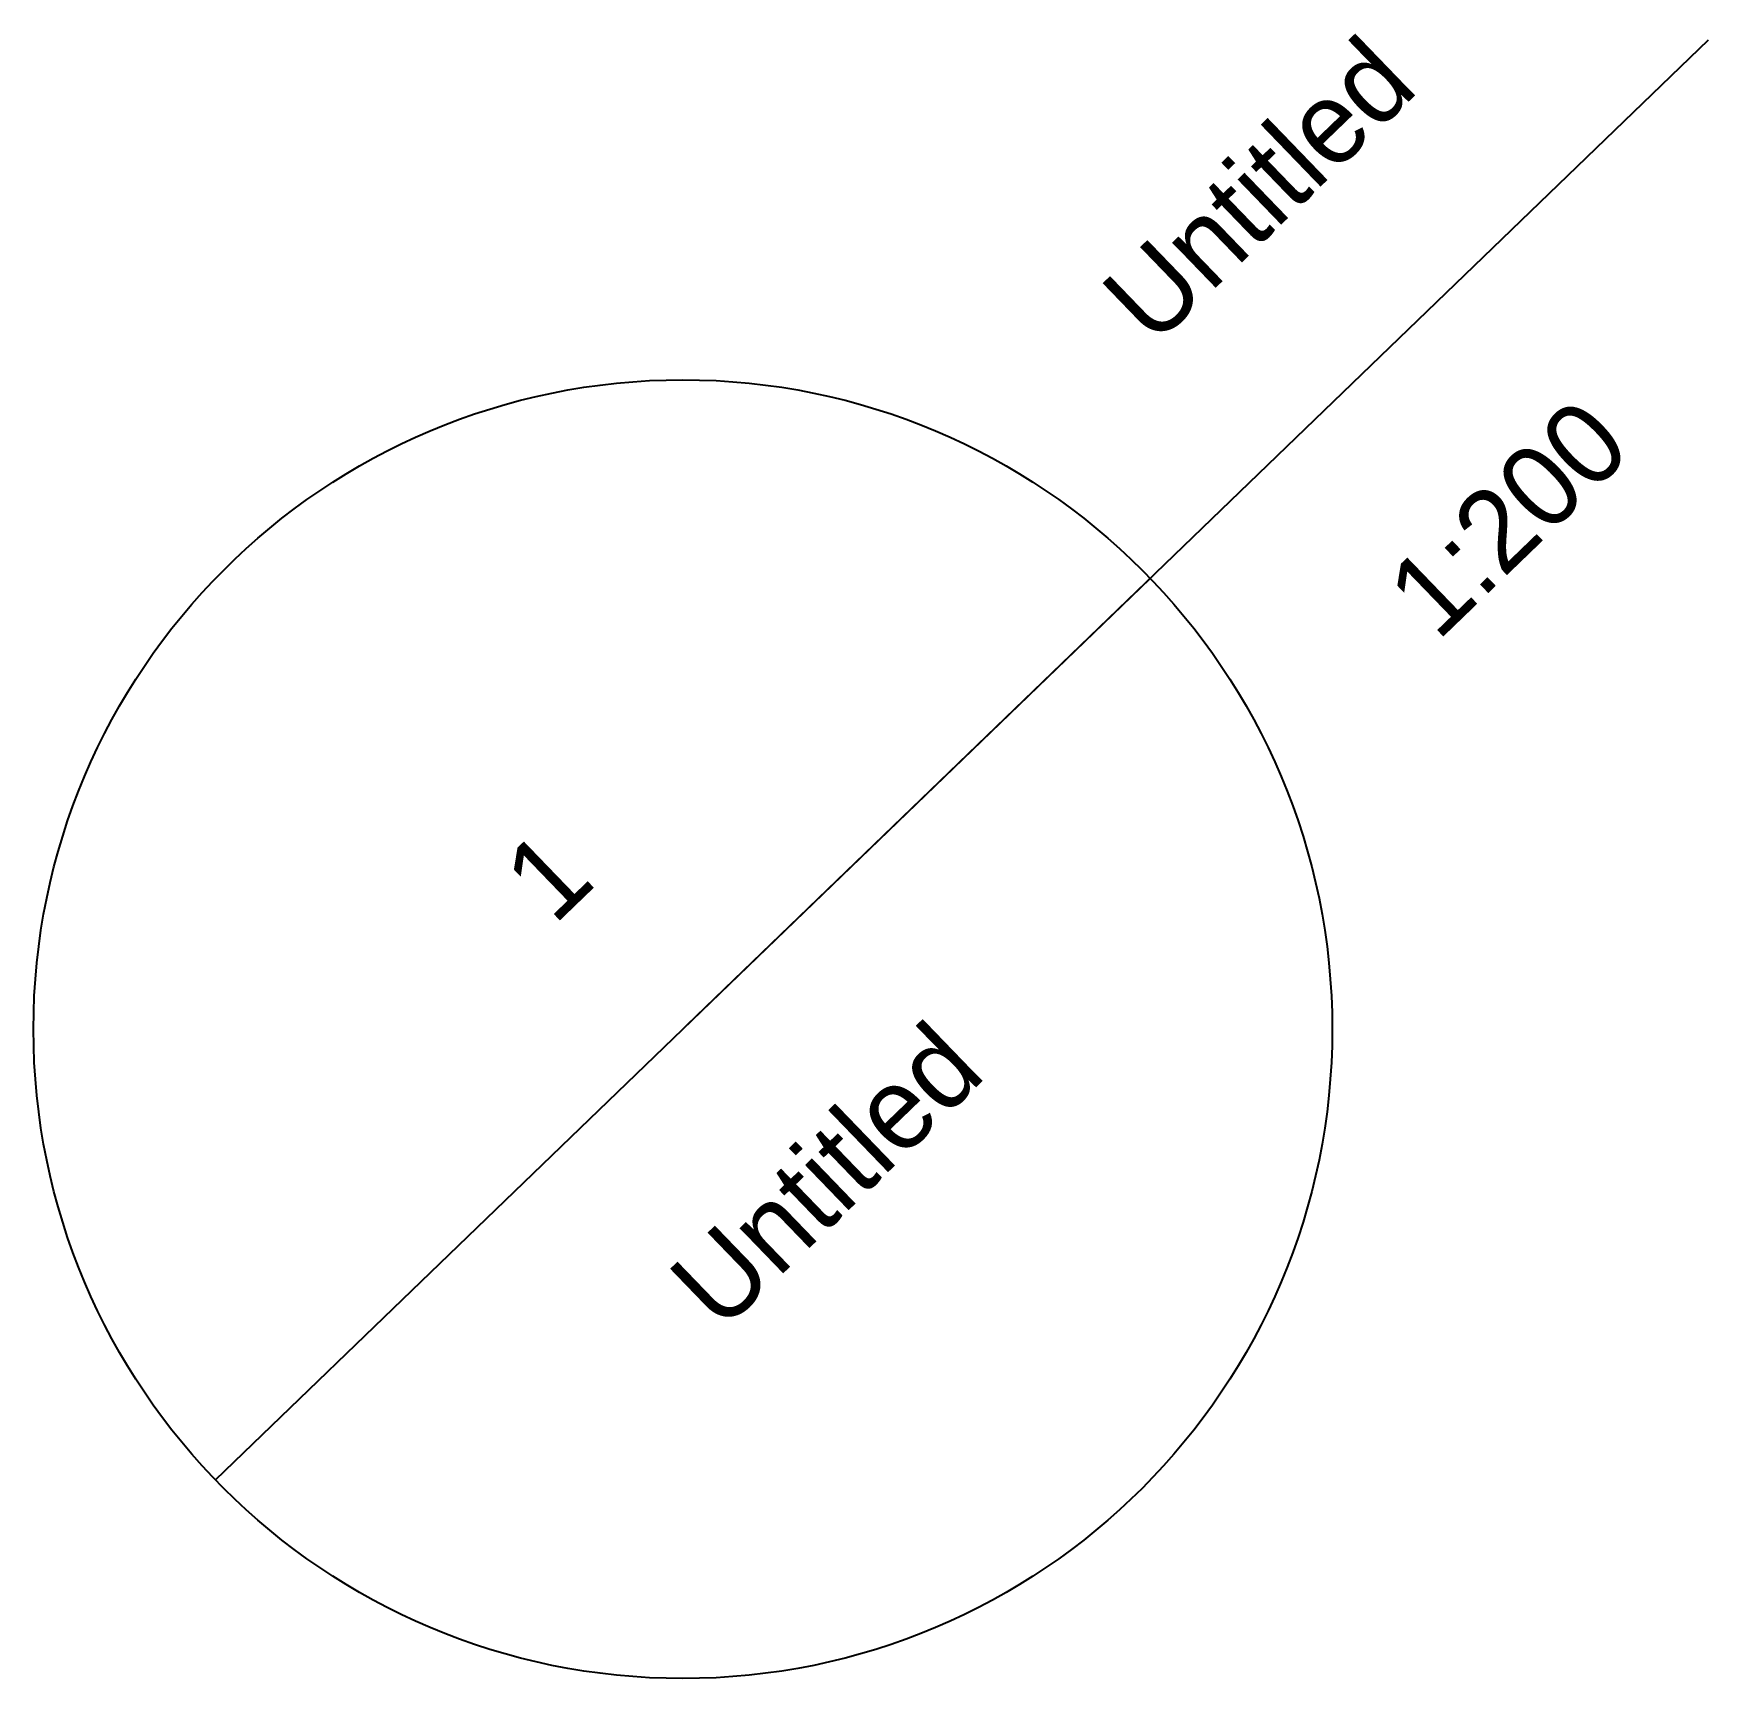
# Model space of a CAD drawing. Extents: x 17470.851 to 17471.075, y 15000.37 to 15000.421.
# Drawn here: x 17471.05403 to 17471.0745, y 15000.40119 to 15000.4213 of the extents above.
import ezdxf

# ---------------------------------------------------------------- set-up
doc = ezdxf.new("R2010")
doc.units = 0
doc.layers.add('01_I_Rampa_l', color=7, linetype='Continuous')

msp = doc.modelspace()

# ---------------------------------------------------------------- linework, layer by layer
at = {"layer": '01_I_Rampa_l'}
for p, q in [((17471.062016, 15000.409173), (17471.074505, 15000.421221)), ((17471.056254, 15000.403614), (17471.067679, 15000.414636))]:
    msp.add_line(p, q, dxfattribs=at)
msp.add_circle((17471.061967, 15000.409125), 0.007938, dxfattribs=at)

# ---------------------------------------------------------------- texts
for s, p in [('Untitled', (17471.067719, 15000.417453)), ('1:200', (17471.07119, 15000.413855)), ('1', (17471.060391, 15000.410384)), ('Untitled', (17471.062432, 15000.405405))]:
    msp.add_text(s, height=0.001, rotation=43.973, dxfattribs=at).set_placement(p)

doc.saveas('drawing.dxf')
